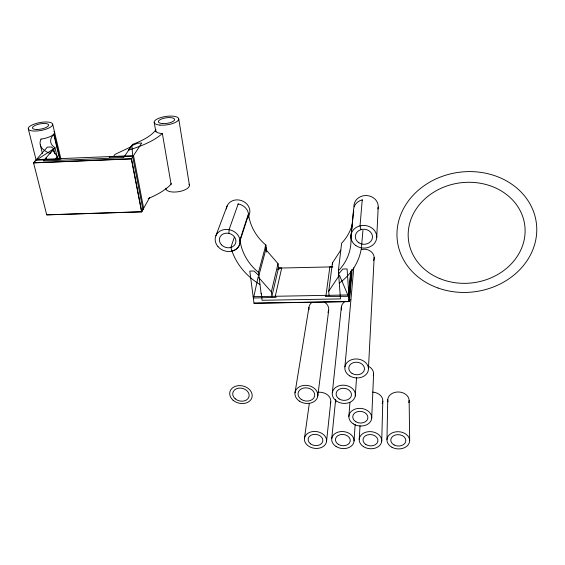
<?xml version="1.0" encoding="UTF-8"?>
<svg xmlns="http://www.w3.org/2000/svg" width="565" height="565" viewBox="0 0 565 565"><rect width="100%" height="100%" fill="white"/><g stroke="black" fill="none" stroke-linecap="round" stroke-linejoin="round"><path stroke-width="0.85" d="M228.945 233.359L229.086 229.637L238.204 203.937A11.999 10.467 19.7 0 1 248.254 217.829M386.969 439.542L387.745 399.646M381.728 441.06L382.809 401.157M371.714 418.051L373.599 374.072M376.735 237.505L378.211 207.023M368.451 368.436L374.164 257.442M359.206 439.422L360.032 425.607M354.05 440.94L355.145 424.527M238.155 204.608L238.204 203.937M355.272 395.987A11.597 9.089 6.6 0 0 339.36 385.683A11.597 9.089 6.6 0 0 336.768 401.221A11.597 9.089 6.6 0 0 355.272 395.987L356.55 377.667M362.935 230.336L361.43 247.844A66.896 58.259 12.3 0 1 339.29 283.1M348.873 416.44L349.954 402.435M353.747 212.228A12.253 10.897 3 0 1 362.229 199.848L360.039 225.852L360.95 229.63M344.904 366.869L353.782 267.775M253.975 303.144L349.149 301.505L351.656 270.395M265.049 246.947L266.235 248.007L258.862 275.543L253.989 271.002L249.801 271.094L254.01 303.257L349.304 301.618L351.96 272.846L351.734 269.385M348.471 295.453L350.773 271.151M349.149 301.505L348.711 294.944L350.907 271.617M331.761 438.518L335.603 399.843M261.369 293.291L262.04 300.283L340.476 298.899L338.364 270.783A55.949 48.717 12.1 0 0 350.922 237.674L351.621 230.788M351.79 229.1L353.542 210.491L350.922 237.674M326.535 441.597A11.152 8.44 8.4 0 0 311.075 431.893A11.152 8.44 8.4 0 0 308.9 446.35A11.152 8.44 8.4 0 0 326.535 441.597L330.744 402.005M332.312 392.724L341.366 306.894M338.364 270.783L341.634 243.19A52.962 46.937 12.1 0 0 352.299 224.333M338.838 272.337L338.647 273.947L342.828 269.018L347.094 268.926L349.304 301.618M317.77 396.079L328.71 310.15M329.042 295.311L328.717 291.272L332.453 262.887L340.794 250.097M304.457 438.405L309.33 403.311M294.987 392.837L308.928 307.424M278.022 263.664L278.51 268.015L271.878 296.357L271.348 291.851L278.022 263.664L265.55 249.243M261.228 293.828L261.298 293.291M258.488 272.401L265.875 245.055A52.962 46.937 12.1 0 1 248.678 215.18L248.487 213.732L239.984 239.85L240.189 241.361A55.949 48.717 12.1 0 0 258.502 272.401L261.157 293.835M248.579 214.531L240.097 240.683A12.67 10.799 18.3 0 1 231.968 251.086M234.313 237.265L230.852 247.491L231.989 251.15M215.879 235.76L227.109 205.985M141.603 211.84L143.623 208.217L133.51 155.601L36.45 159.613L33.547 162.911L131.348 158.913L141.73 143.051L137.592 143.235L131.709 145.629L123.594 157.677L43.406 160.969L53.717 148.92L51.401 146.964L47.333 147.14L33.547 162.769L46.733 214.891L141.603 211.84L131.348 158.913M46.754 214.82L141.737 211.762L149.746 197.362M328.717 291.272L339.424 275.127L348.386 296.321L325.292 296.434L325.998 295.368L329.868 266.849L332.757 266.786M128.763 150.099L132.627 144.365A54.085 18.334 -9.7 0 0 155.891 129.646A12.331 4.301 -8.4 0 0 162.36 133.545L171.089 184.183A62.736 24.33 -10.3 0 1 148.185 198.562M113.523 156.434L114.921 154.436L131.998 146.335L132.641 156.307L142.825 209.135M55.469 158.836L57.348 156.59L52.291 149.753L36.089 160.291L59.269 159.189L58.908 158.694M50.024 153.383L54.96 147.649A54.085 18.334 -9.7 0 1 53.513 134.555L54.056 133.933A12.366 4.033 -10.8 0 0 53.979 131.37M171.492 183.745L171.089 184.183A11.964 4.767 -8.7 0 1 170.34 184.119M110.429 156.562L109.25 157.119L132.641 156.307M33.547 162.769L131.468 158.772L141.737 211.762M277.422 269.117L279.138 269.06M278.51 268.015L281.723 267.944L275.261 296.293L276.172 297.324L253.544 298.03L258.134 276.871L271.348 291.851M278.488 268.1L332.743 266.864M253.127 296.682L348.711 294.944M362.236 199.848L362.419 200.526M28.328 129.011L36.061 159.768M40.32 144.944L42.417 153.44M46.443 158.694L46.203 157.72L46.372 158.701M57.348 156.59L57.955 159.139M54.96 147.649L57.623 158.807M53.717 148.92L54.869 153.737M52.707 124.314A12.43 3.969 -10.7 0 1 34.733 131.045A12.43 3.969 -10.7 0 1 34.006 124.18A12.43 3.969 -10.7 0 1 52.707 124.314L60.963 159.217M54.056 133.933L60.088 159.372M59.586 158.878L53.746 134.279A12.366 4.167 -10.9 0 1 40.977 139.096M154.196 122.358L155.862 131.836M178.724 118.798L189.409 185.073M265.875 245.055L266.715 252.039M332.453 262.887L332.573 264.441M409.145 400.359L409.674 440.418M361.296 249.631A9.732 8.39 4 0 1 371.339 251.828A9.732 8.39 4 0 1 373.642 260.543M372.674 392.082A10.643 8.306 4.8 0 1 382.215 403.466M341.592 309.945A10.057 8.383 5.7 0 1 344.544 301.823M348.93 299.987A10.057 8.383 5.7 0 1 350.759 299.817M226.417 208.965A11.9 10.403 19.7 0 1 241.163 200.49A11.9 10.403 19.7 0 1 248.635 215.985M353.951 206.818A12.148 10.827 2.9 0 1 367.193 195.589A12.148 10.827 2.9 0 1 377.879 209.043M259.872 284.463A66.896 58.259 12.3 0 1 231.954 250.945M162.254 133.545A64.671 21.887 -9.7 0 1 128.693 150.05M50.052 153.433A64.671 21.887 -9.7 0 1 41.04 139.061M189.014 184.169A11.907 4.852 -8.8 0 1 178.936 191.634A11.907 4.852 -8.8 0 1 165.877 188.216M368.345 366.155A10.7 8.51 5.2 0 1 373.317 375.654M387.978 401.913A10.714 8.348 3.1 0 1 398.643 391.983A10.714 8.348 3.1 0 1 408.799 402.661M317.657 392.357A10.516 8.2 8.2 0 1 327.933 395.225A10.516 8.2 8.2 0 1 330.32 403.537M335.935 401.99A10.58 8.256 6.5 0 1 335.617 399.745M324.529 302.162A9.986 8.313 8.7 0 1 327.954 312.473M309.02 309.691A9.986 8.313 8.7 0 1 311.965 302.381M235.217 398.819A8.32 6.455 13.4 0 0 248.925 396.948A8.32 6.455 13.4 0 0 238.649 388.162A8.32 6.455 13.4 0 0 235.217 398.819M233.119 400.274A11.385 8.828 13.4 0 0 251.87 397.746A11.385 8.828 13.4 0 0 237.844 385.718A11.385 8.828 13.4 0 0 233.119 400.274M349.763 375.916A11.844 9.464 5.6 0 0 368.408 369.785A11.844 9.464 5.6 0 0 351.741 359.651A11.844 9.464 5.6 0 0 349.763 375.916M352.08 373.451A7.861 6.279 5.6 0 0 364.439 369.362A7.861 6.279 5.6 0 0 353.365 362.652A7.861 6.279 5.6 0 0 352.08 373.451M363.493 446.647A11.293 8.553 5.2 0 0 381.629 441.851A11.293 8.553 5.2 0 0 366.304 432.07A11.293 8.553 5.2 0 0 363.493 446.647M365.845 444.514A7.493 5.678 5.2 0 0 377.872 441.307A7.493 5.678 5.2 0 0 367.681 434.831A7.493 5.678 5.2 0 0 365.845 444.514M339.141 398.932A7.698 6.031 6.7 0 0 351.409 395.436A7.698 6.031 6.7 0 0 340.829 388.614A7.698 6.031 6.7 0 0 339.141 398.932M358.881 242.795A8.595 7.515 3.7 0 0 372.448 237.639A8.595 7.515 3.7 0 0 360.357 229.856A8.595 7.515 3.7 0 0 358.881 242.795M439.86 278.616A58.605 50.377 -7.6 0 0 525.047 228.394A58.605 50.377 -7.6 0 0 435.015 191.429A58.605 50.377 -7.6 0 0 439.86 278.616M438.002 288.002A70.06 60.236 -7.6 0 0 536.439 223.719A70.06 60.236 -7.6 0 0 426.172 184.331A70.06 60.236 -7.6 0 0 438.002 288.002M218.005 246.644A12.67 10.848 19.1 0 0 239.334 245.309A12.67 10.848 19.1 0 0 225.576 229.432A12.67 10.848 19.1 0 0 218.005 246.644M221.466 244.807A8.411 7.197 19.1 0 0 235.527 243.444A8.411 7.197 19.1 0 0 225.979 233.183A8.411 7.197 19.1 0 0 221.466 244.807M355.816 245.535A12.953 11.314 3.7 0 0 376.622 238.55A12.953 11.314 3.7 0 0 358.98 226.17A12.953 11.314 3.7 0 0 355.816 245.535M36.803 129.477A8.249 2.634 -10.7 0 0 48.647 124.978A8.249 2.634 -10.7 0 0 36.16 124.957A8.249 2.634 -10.7 0 0 36.803 129.477M159.944 125.091A12.395 4.23 -8.3 0 0 178.738 119.201A12.395 4.23 -8.3 0 0 160.714 117.591A12.395 4.23 -8.3 0 0 159.944 125.091M162.593 123.58A8.228 2.811 -8.3 0 0 174.656 119.469A8.228 2.811 -8.3 0 0 162.275 118.707A8.228 2.811 -8.3 0 0 162.593 123.58M353.266 423.87A11.455 8.814 5.7 0 0 371.622 418.863A11.455 8.814 5.7 0 0 356.007 408.827A11.455 8.814 5.7 0 0 353.266 423.87M355.872 421.773A7.599 5.855 5.6 0 0 367.864 418.093A7.599 5.855 5.6 0 0 357.207 411.723A7.599 5.855 5.6 0 0 355.872 421.773M391.983 447.289A11.371 8.602 3.6 0 0 409.653 441.187A11.371 8.602 3.6 0 0 393.304 432.451A11.371 8.602 3.6 0 0 391.983 447.289M394.116 444.98A7.55 5.707 3.6 0 0 405.832 440.912A7.55 5.707 3.6 0 0 394.963 435.128A7.55 5.707 3.6 0 0 394.116 444.98M310.581 443.864A7.402 5.601 8.4 0 0 322.707 441.583A7.402 5.601 8.4 0 0 313.201 434.485A7.402 5.601 8.4 0 0 310.581 443.864M336.076 446.498A11.222 8.496 6.8 0 0 353.965 441.724A11.222 8.496 6.8 0 0 338.569 431.978A11.222 8.496 6.8 0 0 336.076 446.498M338.364 444.373A7.444 5.643 6.8 0 0 350.229 441.187A7.444 5.643 6.8 0 0 339.989 434.732A7.444 5.643 6.8 0 0 338.364 444.373M301.223 399.363A8.411 6.582 9.2 0 0 314.663 395.881A8.411 6.582 9.2 0 0 303.214 388.141A8.411 6.582 9.2 0 0 301.223 399.363M299.337 401.094A11.505 9.005 9.2 0 0 317.728 396.355A11.505 9.005 9.2 0 0 302.091 385.747A11.505 9.005 9.2 0 0 299.337 401.094"/></g></svg>
